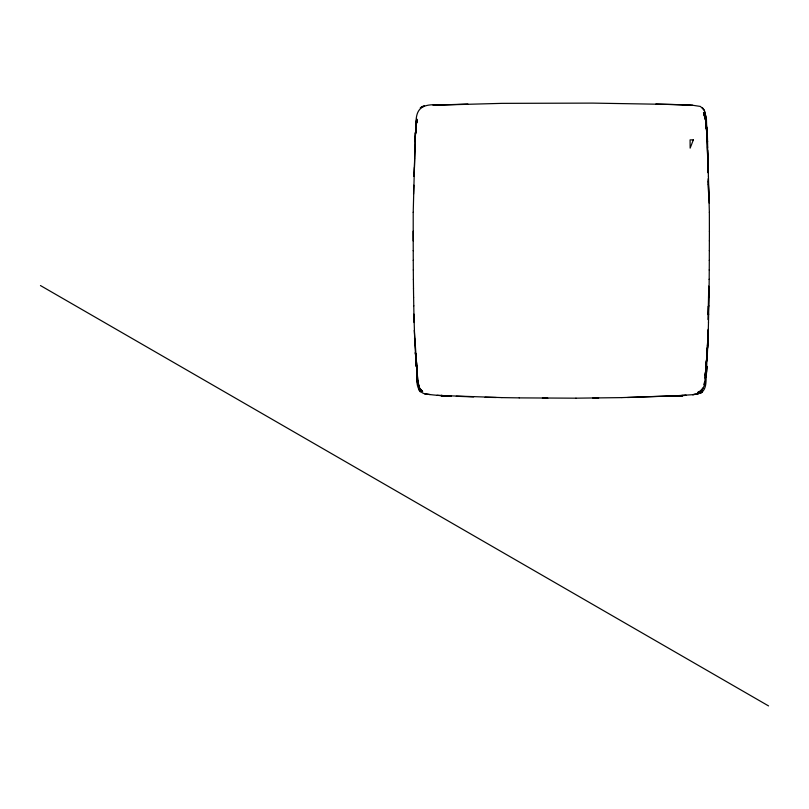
<?xml version="1.0" encoding="UTF-8"?>
<svg xmlns="http://www.w3.org/2000/svg" width="809" height="809" viewBox="0 0 809 809"><rect width="100%" height="100%" fill="white"/><g stroke="black" fill="none" stroke-linecap="round" stroke-linejoin="round"><path stroke-width="1.21" d="M709.392 231.283L709.362 212.292M709.331 250.689L709.372 240.809M707.481 141.767L705.812 121.087L703.517 112.491L705.944 121.168L707.491 141.737L705.852 120.632L706.591 126.629L708.411 176.443M709.301 260.427L709.341 250.547M709.362 240.94L709.402 231.182M413.207 212.292L413.207 240.94M709.25 270.054L709.311 260.265M709.18 279.459L709.26 269.882M708.684 286.234L708.35 314.964M708.714 286.335L708.472 306.358M708.583 297.621L708.684 288.682M709.078 288.55L709.19 279.277M413.217 212.352L414.643 158.797M416.655 118.994L416.089 125.031C415.229 105.999 424.331 103.956 440.945 104.857L433.26 105.2L441.047 104.877M708.947 297.358L709.089 288.358M708.472 306.277L708.279 319.818L708.431 306.095L708.3 314.489M708.118 329.384L706.247 377.257M708.805 305.944L708.957 297.166M708.644 314.327L708.815 305.731M708.472 322.558L708.654 314.114M414.441 167.483L415.452 134.021L416.716 120.632L415.452 133.667L414.643 158.625M416.059 125.557L415.634 132.575L416.665 119.257L415.684 132.15M708.279 330.568L708.492 322.346M707.491 345.999L707.976 331.012M707.653 347.182L707.865 339.831M413.561 194.069L413.844 185.18M708.29 330.355L707.673 345.564M707.471 346.262L707.764 338.85M706.5 371.715C705.438 378.693 707.814 388.998 700.463 393.164L702.525 391.91M707.359 354.2L707.642 347.324M707.693 345.362L708.017 338.031L706.712 358.721M706.49 371.827L706.753 366.426M700.028 391.566L697.651 392.507L701.959 390.272L704.548 385.175L707.501 346.96M706.651 359.338L707.359 348.295M707.127 353.735L706.692 359.459L707.632 345.918L707.208 352.512M707.096 352.896L706.682 358.872M705.296 375.76L705.691 370.391L705.306 375.791L705.62 371.462M705.67 370.522L705.043 378.187M706.56 360.298L705.812 369.319M706.692 359.095L707.167 353.128M706.581 360.056L706.196 364.768L706.611 359.934M705.802 369.258L706.196 364.697M706.581 360.096L705.873 368.267M416.069 125.162L416.655 119.095M703.132 388.067L699.795 391.698L703.142 388.067M699.795 391.698L701.706 390.262M702.445 391.95L698.015 393.912L692.605 394.701L672.623 395.995L686.275 395.338L677.699 395.844M695.386 394.296L692.615 394.671L698.015 393.912M673.058 396.036L682.644 395.52L621.888 397.603M672.835 396.036L682.543 395.561L627.501 397.512M415.634 353.907L416.362 366.346L416.018 360.49C419.386 369.895 411.842 389.625 424.523 393.781C433.25 395.176 442.068 395.813 450.896 396.036L440.945 395.52L501.883 397.603M467.885 104.017L433.199 105.241L501.934 103.36L592.775 103.107L672.936 104.472L692.585 105.241L700.422 106.444L704.326 110.317L706.419 118.994L708.128 172.752M621.878 397.613L575.968 398.17M592.815 398.038L598.68 397.967M575.968 398.18L519.216 397.886M542.404 398.139L547.794 398.17M501.893 397.613L519.206 397.876M496.271 397.512L485.066 397.28M655.887 104.017L689.683 105.13L682.644 104.806M686.356 104.968L682.442 104.836L692.585 105.241M456.286 396.268L473.599 396.916M445.739 395.803L451.119 395.995L437.022 395.318M445.638 395.793L440.844 395.48L450.805 396.046L441.047 395.561M445.466 395.773L450.684 396.036M430.085 394.57L424.523 393.781M40.45 285.547L768.55 705.913M420.751 390.181L422.561 391.445L419.365 388.047L422.531 391.516L419.345 388.027L417.747 380.624L419.365 388.047L422.561 391.445C414.916 385.276 418.455 373.283 416.372 364.697L416.847 370.633L414.896 345.564L413.915 314.114M418.84 389.766L420.316 391.89M702.525 107.83L704.326 110.317L706.419 118.994M703.517 112.491L705.812 121.087L707.096 133.991L705.812 121.016M705.812 121.087L707.076 133.859L706.591 126.932M417.434 376.468L417.828 381.11L414.279 330.355M416.382 364.687L416.857 370.482M416.382 364.92L415.907 359.085L416.392 365.132M416.392 365.385L415.533 353.169L416.392 365.648M416.948 377.388L417.302 382.354M415.957 359.611L415.563 353.442L416.382 365.911M415.988 360.339L416.372 366.153L415.593 353.695L415.968 359.884M414.552 338.031L414.875 345.362M707.329 140.594L705.842 120.308L707.329 140.837M708.421 176.362L709.351 212.352M707.299 131.897L707.703 148.108M708.269 181.256L708.36 184.644M708.006 172.256L707.471 146.631M708.29 179.729L708.724 198.175L708.36 184.523M708.269 178.476L708.411 184.219M709.018 194.069L709.24 203.089M708.148 167.554L707.744 149.918M708.411 184.3L708.633 193.523M708.603 193.654L708.704 198.266M414.097 322.558L413.763 305.731M413.611 297.166L413.773 305.944M413.48 288.358L413.621 297.358M413.379 279.277L413.5 288.55M413.308 269.882L413.389 279.459M413.257 260.265L413.318 270.054M413.227 250.547L413.268 260.427M413.166 231.182L413.237 250.689M414.42 167.554L414.157 176.311L414.42 167.554M706.732 366.275L706.267 377.105L706.732 366.275M415.442 133.93L415.088 141.737L415.452 134.021M416.048 125.789L415.604 132.807L416.048 125.789M416.018 126.244L415.563 133.05L416.716 120.116L415.523 133.283L416.716 120.319L416.018 126.244M415.988 126.457L415.482 133.495L416.706 120.49L415.988 126.457M415.968 126.861L415.432 133.869L415.978 126.932M704.639 381.676L704.154 384.801L704.639 381.676M693.333 139.876L690.148 148.138L690.087 139.886L693.333 139.876M422.197 106.535L420.265 107.9L424.523 105.898L422.227 106.525M682.442 395.601L672.734 396.016L682.442 395.601M678.195 395.783L673.007 396.046L678.114 395.803M415.877 358.791L415.361 352.39L415.856 358.721M417.292 375.76L416.878 370.391L417.282 375.76M416.959 377.479L416.686 372.12L416.959 377.479"/></g></svg>
